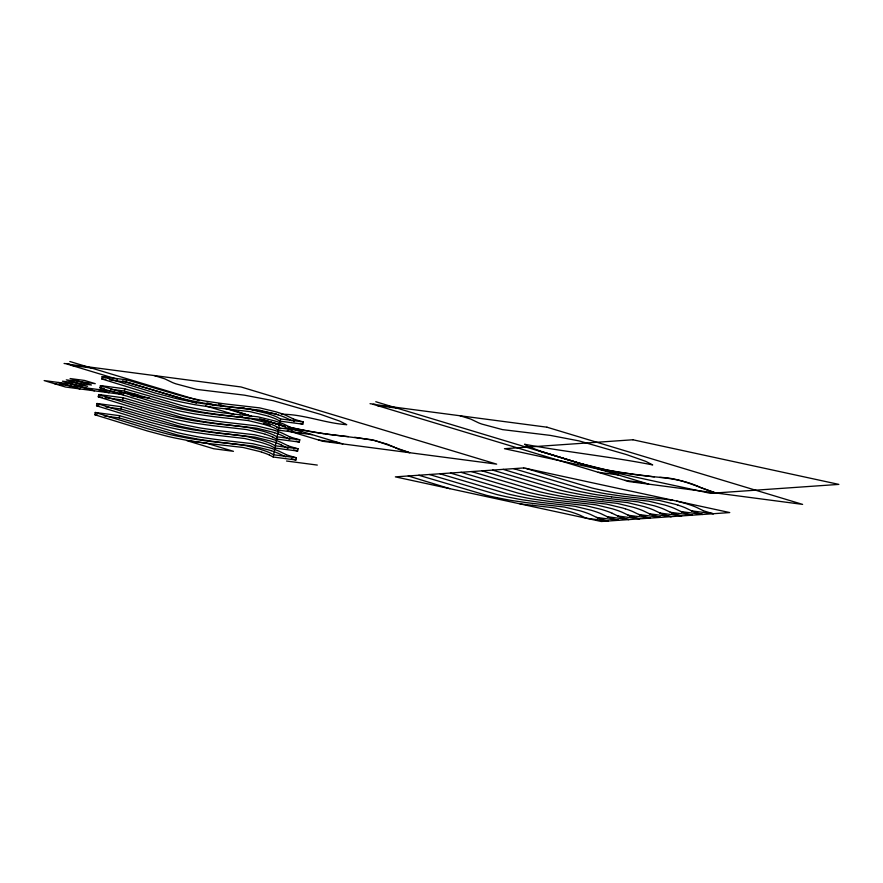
<?xml version="1.0" encoding="UTF-8"?>
<svg xmlns="http://www.w3.org/2000/svg" width="883" height="883" viewBox="0 0 883 883"><rect width="100%" height="100%" fill="white"/><g stroke="black" fill="none" stroke-linecap="round" stroke-linejoin="round"><path stroke-width="1.32" d="M261.776 452.184A82.77 6.49 10.9 0 0 259.348 451.423L242.991 447.449L216.843 444.469A159.547 12.517 10.9 0 1 206.821 443.277L190.397 440.937A25.971 2.042 10.9 0 1 186.501 440.264L175.485 438.111A35.486 2.781 10.9 0 1 167.483 436.323L147.66 431.047L96.335 415.22L94.823 414.712L95.254 412.471L119.569 415.672L177.284 432.593A35.839 2.815 10.9 0 0 183.918 434.083L196.302 436.533A25.971 2.042 10.9 0 0 200.198 437.206L215.618 439.425A161.28 12.649 10.9 0 0 228.013 440.893L252.792 443.719L269.149 447.692A82.77 6.49 10.9 0 1 271.578 448.454M120.971 408.984L178.576 425.871A35.839 2.815 10.9 0 0 185.209 427.361L197.593 429.811A25.971 2.042 10.9 0 0 201.49 430.485L216.92 432.703A161.28 12.649 10.9 0 0 229.304 434.171L247.295 436.632L261.5 440.22A82.77 6.49 10.9 0 1 263.94 440.992A69.845 5.486 10.9 0 1 271.556 443.807L275.375 445.805L298.024 448.785L297.582 451.025L274.944 448.045L271.103 446.047A69.845 5.486 10.9 0 0 263.52 443.233A82.77 6.49 10.9 0 0 261.07 442.46L244.712 438.498L218.576 435.507A158.697 12.45 10.9 0 1 207.549 434.193L192.13 431.986A25.971 2.042 10.9 0 1 188.234 431.301L177.218 429.149A35.486 2.781 10.9 0 1 169.205 427.372L149.382 422.085L98.057 406.257L96.545 405.75L96.975 403.509L121.291 406.71L120.861 408.95L106.004 406.997M265.231 434.27A82.77 6.49 10.9 0 0 262.803 433.509L246.445 429.535L220.297 426.555A158.697 12.45 10.9 0 1 209.282 425.242L193.852 423.023A25.971 2.042 10.9 0 1 189.955 422.35L178.94 420.187A35.486 2.781 10.9 0 1 170.938 418.41L151.114 413.123L99.779 397.306L98.278 396.787L98.708 394.546L123.024 397.747L180.728 414.679A35.839 2.815 10.9 0 0 187.373 416.169L199.757 418.608A25.971 2.042 10.9 0 0 203.653 419.293L219.072 421.5A161.28 12.649 10.9 0 0 231.467 422.968L256.247 425.805L272.593 429.767A82.77 6.49 10.9 0 1 275.032 430.54M124.426 391.059L182.019 407.957A35.839 2.815 10.9 0 0 188.664 409.447L201.048 411.897A25.971 2.042 10.9 0 0 204.944 412.571L220.364 414.789A161.28 12.649 10.9 0 0 232.759 416.246L250.75 418.708L264.955 422.306A82.77 6.49 10.9 0 1 267.394 423.067A69.845 5.486 10.9 0 1 275.01 425.893L278.829 427.891L301.467 430.86L301.037 433.1L278.399 430.131L274.558 428.134A69.845 5.486 10.9 0 0 266.975 425.308A82.77 6.49 10.9 0 0 264.525 424.546L248.167 420.573L222.019 417.593A158.697 12.45 10.9 0 1 211.004 416.279L195.573 414.061A25.971 2.042 10.9 0 1 191.677 413.387L180.662 411.224A35.486 2.781 10.9 0 1 172.66 409.447L152.836 404.16L101.512 388.343L100 387.836L100.43 385.595L124.746 388.785L124.315 391.026L110.805 389.248M268.686 416.346A82.77 6.49 10.9 0 0 266.247 415.584L249.889 411.61L223.752 408.63A158.697 12.45 10.9 0 1 212.726 407.317L197.306 405.098A25.971 2.042 10.9 0 1 193.41 404.425L182.395 402.262A35.486 2.781 10.9 0 1 174.381 400.485L154.558 395.198L103.234 379.381L101.722 378.873L102.152 376.633L126.468 379.822L184.183 396.754A35.839 2.815 10.9 0 0 190.816 398.244L203.2 400.694A25.971 2.042 10.9 0 0 207.097 401.368L222.527 403.586A161.28 12.649 10.9 0 0 234.911 405.054L259.69 407.88L276.048 411.853A82.77 6.49 10.9 0 1 278.487 412.615M269.381 455.01L273.222 457.008L295.86 459.988L296.291 457.747L273.653 454.767L269.812 452.769A69.845 5.486 10.9 0 0 262.229 449.955A82.77 6.49 10.9 0 0 259.779 449.182L245.573 445.584L227.582 443.134A161.28 12.649 10.9 0 1 215.198 441.666L199.768 439.447A25.971 2.042 10.9 0 1 195.871 438.774L183.487 436.323A35.839 2.815 10.9 0 1 176.854 434.833L119.249 417.946L119.569 415.672M272.836 437.085L276.666 439.083L299.315 442.063L299.745 439.822L277.107 436.842L273.266 434.844A69.845 5.486 10.9 0 0 265.684 432.03A82.77 6.49 10.9 0 0 263.233 431.268L249.017 427.67L231.037 425.209A161.28 12.649 10.9 0 1 218.653 423.752L203.222 421.533A25.971 2.042 10.9 0 1 199.326 420.849L186.942 418.41A35.839 2.815 10.9 0 1 180.298 416.919L122.704 400.021L123.024 397.747M278.046 414.855A82.77 6.49 10.9 0 0 275.617 414.094L259.26 410.12L234.492 407.295A161.28 12.649 10.9 0 1 222.097 405.827L206.666 403.608A25.971 2.042 10.9 0 1 202.77 402.935L190.386 400.485A35.839 2.815 10.9 0 1 183.752 398.995L126.148 382.107L126.468 379.822M273.222 457.008L280.551 418.928L276.71 416.931A69.845 5.486 10.9 0 0 269.127 414.105A82.77 6.49 10.9 0 0 266.677 413.343L250.331 409.37L224.183 406.39A158.697 12.45 10.9 0 1 213.156 405.076L197.737 402.858A25.971 2.042 10.9 0 1 193.841 402.184L182.825 400.032A35.486 2.781 10.9 0 1 174.823 398.244L154.989 392.957L102.152 376.633M292.935 418.796A57.329 4.503 10.9 0 0 303.299 421.919L302.759 424.149L280.121 421.169L276.28 419.171A69.845 5.486 10.9 0 0 268.697 416.346M218.598 404.017L221.743 404.017M281.324 414.237C303.432 414.094 324.789 423.211 346.743 424.679L339.712 421.092L320.341 414.293L273.255 400.705L244.348 395.154L196.556 389.381L175.905 383.84A67.13 5.265 10.9 0 1 172.538 382.571L164.801 378.851L154.128 375.529M409.094 452.538L399.094 449.414L387.306 444.182L371.379 439.679L325.01 433.873M659.711 477.394C679.656 477.659 697.305 486.963 715.716 492.957L700.936 487.692M238.09 416.997L222.461 415.352A158.697 12.45 10.9 0 1 211.434 414.039L196.004 411.82A25.971 2.042 10.9 0 1 192.108 411.147L181.092 408.984A35.486 2.781 10.9 0 1 173.09 407.206L153.267 401.92L100.43 385.595M354.756 437.262L375.098 440.551L394.624 447.262M236.368 425.959L220.728 424.315A158.697 12.45 10.9 0 1 209.713 423.001L194.282 420.783A25.971 2.042 10.9 0 1 190.386 420.109L179.37 417.946A35.486 2.781 10.9 0 1 171.368 416.169L151.545 410.882L98.708 394.546M234.635 434.911L219.006 433.277A158.697 12.45 10.9 0 1 207.98 431.953L192.56 429.745A25.971 2.042 10.9 0 1 188.664 429.061L177.649 426.908A35.486 2.781 10.9 0 1 169.646 425.131L149.812 419.844L96.975 403.509M232.913 443.873L217.284 442.228A158.697 12.45 10.9 0 1 206.258 440.915L190.827 438.696A25.971 2.042 10.9 0 1 186.931 438.023L175.916 435.871A35.486 2.781 10.9 0 1 167.913 434.083L148.09 428.807L95.254 412.471M238.278 416.842L258.609 419.259L273.896 423.056A82.77 6.49 10.9 0 1 276.324 423.818L280.066 424.889M348.41 436.61L341.489 435.871A170.32 13.366 10.9 0 1 333.079 434.9A161.843 12.693 10.9 0 1 329.105 434.403L313.686 432.195A25.397 1.998 10.9 0 1 309.767 431.511L287.295 426.743M236.545 425.805L256.887 428.222L272.163 432.008A82.77 6.49 10.9 0 1 274.602 432.78M654.358 476.853L619.623 472.427A25.971 2.042 10.9 0 1 615.727 471.754L603.343 469.303A35.839 2.815 10.9 0 1 596.709 467.813L582.063 464.028M234.823 434.767L255.154 437.184L270.441 440.97A82.77 6.49 10.9 0 1 272.869 441.732A70.508 5.53 10.9 0 1 280.882 444.745M233.101 443.73L253.432 446.147L268.719 449.933A82.77 6.49 10.9 0 1 271.147 450.694M532.57 505.308L554.888 507.935L570.175 511.732A82.77 6.49 10.9 0 1 572.603 512.493A70.508 5.53 10.9 0 1 580.606 515.495L585.893 518.155M602.846 499.789L627.625 502.626L643.972 506.588A82.77 6.49 10.9 0 1 646.411 507.361A70.508 5.53 10.9 0 1 654.413 510.363L661.091 513.575M611.544 496.864L596.124 494.646A25.397 1.998 10.9 0 1 592.206 493.961L581.102 491.776A37.417 2.936 10.9 0 1 570.837 489.458L520.771 474.701M64.084 363.465L69.514 364.182M370.032 403.697L375.463 404.414M71.225 365.308L91.137 367.935M377.173 405.551L397.085 408.167M101.722 378.873L105.772 379.403M109.834 379.933L126.037 382.063M100 387.836L104.051 388.365M54.801 383.807L112.737 391.423M119.315 392.284L137.748 394.712M131.28 395.683L149.713 398.101M280.551 418.928L303.2 421.908M98.278 396.787L102.329 397.328M105.033 397.681L122.594 399.988M96.545 405.75L99.249 406.103M292.251 432.052L312.163 434.668M598.199 472.284L618.111 474.899M318.884 440.087L338.796 442.714M624.822 480.33L644.745 482.946M94.823 414.712L97.527 415.065M104.282 415.959L119.139 417.913M691.323 510.827L713.298 513.707M680.771 511.555L702.758 514.447A57.329 4.503 10.9 0 1 692.493 511.345M286.534 461.025L317.306 465.076M670.23 512.283L692.206 515.175M659.689 513.023L681.665 515.915A57.329 4.503 10.9 0 1 671.4 512.802M649.148 513.751L671.124 516.643M638.597 514.491L660.583 517.383M628.056 515.219L650.031 518.111M617.515 515.959L639.491 518.851M606.974 516.687L628.95 519.579A57.329 4.503 10.9 0 1 618.685 516.478M596.422 517.427L618.409 520.308M585.87 518.155L607.857 521.047M276.434 414.05L250.077 409.271M323.951 433.73L298.664 429.326A37.417 2.936 10.9 0 1 290.673 427.549M672.802 500.231L645.02 496.853A166.953 13.102 10.9 0 1 632.636 495.396L617.217 493.178A25.397 1.998 10.9 0 1 613.288 492.493L602.195 490.319A37.417 2.936 10.9 0 1 591.919 487.99L525.694 468.343M242.339 407.725L244.536 408.167M496.754 497.648L507.857 499.833A25.397 1.998 10.9 0 0 511.776 500.518L527.195 502.725A166.953 13.102 10.9 0 0 539.579 504.193L564.358 507.019L580.716 510.992A82.77 6.49 10.9 0 1 583.144 511.754A70.508 5.53 10.9 0 1 591.146 514.767L597.835 517.979M676.842 501.103L685.219 503.376A74.625 5.85 10.9 0 1 686.334 503.718A83.035 6.512 10.9 0 1 688.585 504.425A70.508 5.53 10.9 0 1 696.588 507.427L703.265 510.639M285.154 426.202L262.715 419.745M460.065 415.772L470.749 419.083L478.487 422.802A67.13 5.265 10.9 0 0 481.853 424.083L502.504 429.613L550.297 435.385L579.204 440.937L626.279 454.524L645.661 461.323L652.692 464.911C610.142 456.544 567.129 452.239 524.546 444.248L528.31 446.544L540.937 451.312L577.416 462.637M409.767 452.725L395.363 447.659M578.531 463.012L607.349 470.131L635.043 474.635A154.293 12.108 10.9 0 0 639.027 475.131A164.768 12.925 10.9 0 0 647.438 476.103L648.806 476.257A227.969 17.881 10.9 0 0 652.945 476.699C669.182 478.045 685.727 480.429 700.572 487.493M272.913 422.88L276.357 423.873A70.508 5.53 10.9 0 1 284.326 426.82L289.767 429.546M580.705 463.608L539.105 450.915M375.783 401.732L648.74 484.149M513.696 468.641L581.367 488.729A37.417 2.936 10.9 0 0 591.643 491.047L602.747 493.233A25.397 1.998 10.9 0 0 606.665 493.917L622.085 496.125A166.953 13.102 10.9 0 0 634.469 497.593L659.248 500.418L675.605 504.392A82.77 6.49 10.9 0 1 678.045 505.153M503.144 469.37L520.76 474.701M492.604 470.109L560.286 490.197A37.417 2.936 10.9 0 0 570.561 492.515L581.665 494.701A25.397 1.998 10.9 0 0 585.584 495.374L601.003 497.593A166.953 13.102 10.9 0 0 613.376 499.061L638.166 501.886L654.524 505.86A82.77 6.49 10.9 0 1 656.952 506.621A70.508 5.53 10.9 0 1 664.954 509.634L671.643 512.846M482.063 470.838L549.734 490.926A37.417 2.936 10.9 0 0 560.021 493.244L571.113 495.429A25.397 1.998 10.9 0 0 575.043 496.114L590.462 498.332A166.953 13.102 10.9 0 0 602.835 499.789M471.522 471.566L539.193 491.665A37.417 2.936 10.9 0 0 549.469 493.983L560.573 496.169A25.397 1.998 10.9 0 0 564.491 496.842L579.91 499.061A166.953 13.102 10.9 0 0 592.294 500.529L617.074 503.354L633.431 507.328A82.77 6.49 10.9 0 1 635.87 508.089A70.508 5.53 10.9 0 1 643.873 511.102L650.55 514.314M460.97 472.306L528.652 492.394A37.417 2.936 10.9 0 0 538.928 494.712L550.032 496.897A25.397 1.998 10.9 0 0 553.95 497.582L569.369 499.789A166.953 13.102 10.9 0 0 581.754 501.257L606.533 504.094L622.89 508.056A82.77 6.49 10.9 0 1 625.319 508.818M450.429 473.034L518.111 493.133A37.417 2.936 10.9 0 0 528.387 495.451L539.491 497.626A25.397 1.998 10.9 0 0 543.409 498.31L558.829 500.529A166.953 13.102 10.9 0 0 571.202 501.997L595.992 504.822L612.349 508.796A82.77 6.49 10.9 0 1 614.778 509.557A70.508 5.53 10.9 0 1 622.78 512.559L629.469 515.771M69.834 361.5L199.039 400.518M206.953 402.902L214.856 405.286M225.408 408.476L251.776 416.434M259.69 418.829L284.734 426.39M288.697 427.582L342.792 443.917M439.889 473.774L507.559 493.862A37.417 2.936 10.9 0 0 517.846 496.18L528.939 498.365A25.397 1.998 10.9 0 0 532.868 499.05L548.288 501.257A166.953 13.102 10.9 0 0 560.661 502.725L585.451 505.562L601.798 509.524A82.77 6.49 10.9 0 1 604.237 510.286A70.508 5.53 10.9 0 1 612.239 513.299M117.307 379.226L67.229 364.105L241.015 386.964L496.665 464.149L322.869 441.301L287.295 430.551M122.571 380.816L196.368 403.101M205.596 405.882L234.58 414.635M239.856 416.235L242.494 417.03M246.445 418.222L249.083 419.017M263.576 423.387L270.165 425.385M276.754 427.372L280.706 428.564M429.348 474.502L497.019 494.59A37.417 2.936 10.9 0 0 507.295 496.919L518.398 499.094A25.397 1.998 10.9 0 0 522.317 499.778L537.736 501.997A166.953 13.102 10.9 0 0 550.12 503.453L574.899 506.29L591.257 510.264A82.77 6.49 10.9 0 1 593.696 511.025A70.508 5.53 10.9 0 1 601.698 514.027L608.376 517.239M418.796 475.242L486.478 495.33A37.417 2.936 10.9 0 0 496.754 497.648M408.255 475.97L449.811 488.663M127.218 393.332L137.869 396.544M113.918 391.776L123.388 394.635L65.452 387.019L44.15 380.584L87.594 386.301L66.291 379.867L95.265 383.675L84.602 380.463L70.121 378.553L91.424 384.988L62.461 381.18L94.415 390.827M98.245 389.513L108.907 392.736M58.631 382.494L79.934 388.928M238.333 412.251L250.066 415.827M268.399 421.478L271.467 422.405M124.856 388.818L182.461 405.716A35.839 2.815 10.9 0 0 189.094 407.206L201.479 409.657A25.971 2.042 10.9 0 0 205.375 410.33L220.794 412.549A161.28 12.649 10.9 0 0 233.189 414.006L257.968 416.842L274.326 420.816A82.77 6.49 10.9 0 1 276.754 421.577A70.508 5.53 10.9 0 1 284.756 424.58L291.445 427.791M121.412 406.743L179.006 423.63A35.839 2.815 10.9 0 0 185.64 425.12L198.024 427.571A25.971 2.042 10.9 0 0 201.92 428.244L217.35 430.462A161.28 12.649 10.9 0 0 229.735 431.93L254.514 434.767L270.871 438.73A82.77 6.49 10.9 0 1 273.311 439.491M251.489 416.268L228.311 408.674M268.211 421.467L263.984 420.153M692.725 511.378L686.025 508.155A70.508 5.53 10.9 0 0 678.078 505.164M682.184 512.107L675.484 508.895A70.508 5.53 10.9 0 0 667.526 505.893A82.77 6.49 10.9 0 0 665.065 505.12L648.707 501.158L623.928 498.321A166.953 13.102 10.9 0 1 611.555 496.864M640.009 515.043L633.31 511.831A70.508 5.53 10.9 0 0 625.352 508.829M618.917 516.511L612.228 513.299M293.167 418.829L286.467 415.617A70.508 5.53 10.9 0 0 278.52 412.615M289.712 436.754L283.024 433.542A70.508 5.53 10.9 0 0 275.066 430.54M288.642 438.752L289.282 438.994M287.99 445.716L281.291 442.504A70.508 5.53 10.9 0 0 273.344 439.502M287.56 447.957L286.313 447.471M286.269 454.679L279.569 451.456A70.508 5.53 10.9 0 0 271.611 448.465M285.838 456.919L279.138 453.696A70.508 5.53 10.9 0 0 271.18 450.705M292.085 420.827L286.037 417.858A70.508 5.53 10.9 0 0 278.079 414.855M288.046 438.509L282.582 435.783A70.508 5.53 10.9 0 0 274.635 432.78M285.772 447.239L280.86 444.745M220.198 405.319L222.361 406.312M261.798 452.195A69.845 5.486 10.9 0 1 269.403 455.01M295.971 459.999A57.329 4.503 10.9 0 1 294.591 459.624M293.918 459.436A57.329 4.503 10.9 0 1 291.346 458.696M296.401 457.758A57.329 4.503 10.9 0 1 286.026 454.646M297.692 451.036A57.329 4.503 10.9 0 1 296.997 450.849M296.313 450.661A57.329 4.503 10.9 0 1 293.697 449.922M288.112 448.189A57.329 4.503 10.9 0 1 287.328 447.924M298.123 448.796A57.329 4.503 10.9 0 1 287.759 445.683M265.253 434.27A69.845 5.486 10.9 0 1 272.847 437.096M299.414 442.074A57.329 4.503 10.9 0 1 296.059 441.136M289.834 439.226A57.329 4.503 10.9 0 1 289.05 438.961M299.845 439.833A57.329 4.503 10.9 0 1 289.481 436.721M301.147 433.111A57.329 4.503 10.9 0 1 297.781 432.184M292.052 430.429A57.329 4.503 10.9 0 1 290.772 429.999M301.578 430.871A57.329 4.503 10.9 0 1 291.202 427.758M302.869 424.16A57.329 4.503 10.9 0 1 300.154 423.41M294.282 421.632A57.329 4.503 10.9 0 1 293.785 421.467M532.559 505.308A182.626 14.327 10.9 0 1 519.977 503.873M713.398 513.718A57.329 4.503 10.9 0 1 703.034 510.606M692.316 515.186A57.329 4.503 10.9 0 1 681.952 512.074M671.223 516.654A57.329 4.503 10.9 0 1 660.859 513.542M660.683 517.394A57.329 4.503 10.9 0 1 650.318 514.27M650.142 518.122A57.329 4.503 10.9 0 1 639.778 515.01M639.601 518.862A57.329 4.503 10.9 0 1 629.226 515.738M618.508 520.319A57.329 4.503 10.9 0 1 608.144 517.206M607.968 521.058A57.329 4.503 10.9 0 1 597.603 517.946M632.89 439.767L504.458 448.696L710.418 493.332L838.85 484.392L632.89 439.767M523.796 467.935L395.363 476.864L601.312 521.5L729.755 512.57L523.796 467.935M546.963 427.195L373.178 404.337L628.817 481.533L802.614 504.392L546.963 427.195M206.81 443.277L186.898 440.661L213.543 448.707L233.454 451.323L206.81 443.277"/></g></svg>
